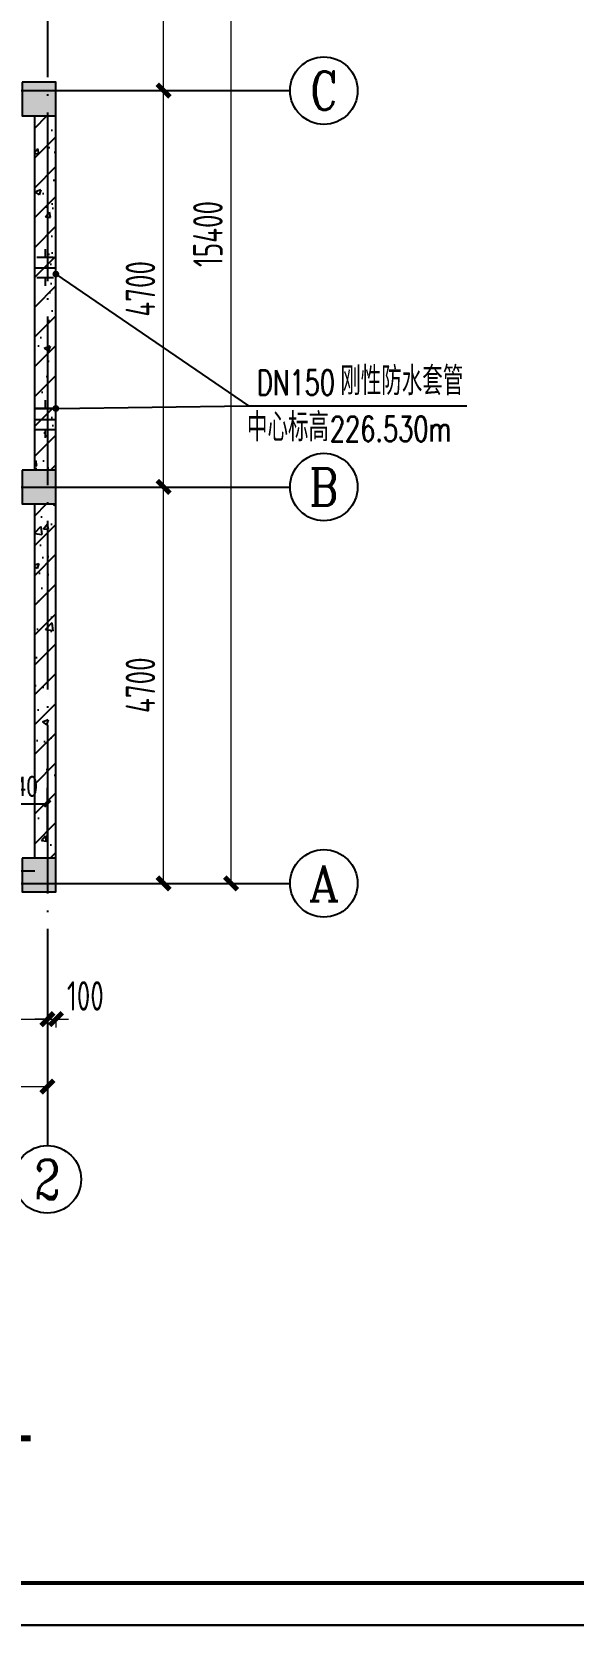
# Model space of a CAD drawing. Header units: millimetres. Extents: x 1742399 to 4898386, y 2481636 to 5226310.
# Drawn here: x 2058698 to 2065118, y 2586514 to 2605407 of the extents above; entities that cross this region are included whole.
import ezdxf
from ezdxf.enums import TextEntityAlignment as Align

# ---------------------------------------------------------------- set-up
doc = ezdxf.new("R2010")
doc.units = ezdxf.units.MM
doc.header["$LTSCALE"] = 1000
doc.linetypes.add('DASH', pattern=[0.35, 0.25, -0.1])
doc.linetypes.add('DOTE', pattern=[2.42, 2, -0.2, 0.02, -0.2])
for name, color, linetype in [('AXIS', 3, 'Continuous'), ('AXIS_TEXT', 7, 'Continuous'), ('COLUMN', 4, 'Continuous'), ('DIM_LEAD', 3, 'Continuous'), ('DIM_SYMB', 3, 'Continuous'), ('DOTE', 1, 'DOTE'), ('PUB_DIM', 3, 'Continuous'), ('PUB_HATCH', 8, 'Continuous'), ('PUB_TITLE', 4, 'Continuous'), ('WALL', 4, 'Continuous')]:
    doc.layers.add(name, color=color, linetype=linetype)
doc.layers.add('管', color=1, linetype='Continuous', lineweight=30)
doc.styles.add('_TCH_AXIS', font='COMPLEX', dxfattribs={"bigfont": 'GBCBIG'})
doc.styles.add('_TCH_DIM', font='SIMPLEX', dxfattribs={"bigfont": 'GBCBIG'})
doc.styles.add('_TCH_DIM_T3', font='SIMPLEX', dxfattribs={"width": 0.705882, "bigfont": 'GBCBIG'})
doc.styles.add('COMPLEX', font='COMPLEX')
doc.styles.add('TSSD_REIN_T3', font='tssdeng.shx', dxfattribs={"width": 0.7, "bigfont": 'hztxt.shx'})
doc.dimstyles.new('_TCH_ARCH&&100', dxfattribs={"dimtxt": 350, "dimasz": 150, "dimexe": 100, "dimexo": 200, "dimgap": 100, "dimtad": 1, "dimdec": 0, "dimzin": 0, "dimdsep": 46, "dimtxsty": 'TSSD_REIN_T3', "dimblk": 'ARCHTICK', "dimcen": 0.09, "dimclrt": 7, "dimazin": 2, "dimtfac": 1, "dimtdec": 0, "dimtix": 1, "dimtmove": 2, "dimatfit": 3, "dimfxl": 1, "dimfxlon": 1, "dimtolj": 1, "dimtzin": 0, "dimlwd": 18, "dimlwe": 18, "dimarcsym": 0})
doc.dimstyles.new('_TCH_ARCH&&75', dxfattribs={"dimtxt": 223.125, "dimasz": 75, "dimexe": 187.5, "dimexo": 225, "dimgap": 94.6875, "dimtad": 1, "dimdec": 0, "dimzin": 0, "dimdsep": 46, "dimtxsty": '_TCH_DIM_T3', "dimblk": 'ARCHTICK', "dimcen": 0.09, "dimclrt": 7, "dimazin": 2, "dimtfac": 1, "dimtdec": 0, "dimtix": 1, "dimtmove": 2, "dimatfit": 3, "dimfxl": 75, "dimtolj": 1, "dimtzin": 0, "dimarcsym": 0})
pattern_1 = [(45, (0, 0), (-176.776695, 176.776695), []), (50, (0, 0), (717.26018, -62.75213), [75, -825]), (355, (0, 0), (-138.75133, 752.19213), [60, -660]), (100.4514, (59.8, -5.2), (578.50938, 689.43954), [63.74019, -701.14211]), (46.1842, (0, 200), (1067.24105, -165.51901), [112.5, -1237.5]), (96.6356, (88.9, 186.2), (934.6627, 974.11787), [95.6103, -1051.713]), (351.1842, (0, 200), (934.66195, 974.1186), [90, -990]), (21, (100, 150), (596.90705, -402.61889), [75, -825]), (326, (100, 150), (243.31533, 725.15005), [60, -660]), (71.4514, (149.74, 116.45), (840.22263, 322.5305), [63.74019, -701.14211]), (37.5, (0, 0), (12.159855, 332.893854), [0, -652, 0, -670, 0, -662.5]), (7.5, (0, 0), (263.069537, 394.41171), [0, -382, 0, -637, 0, -252.5]), (327.5, (-223, 0), (533.822436, -22.554872), [0, -250, 0, -780, 0, -1035]), (317.5, (-323, 0), (583.18617, 100.10498), [0, -325, 0, -518, 0, -735])]

# ---------------------------------------------------------------- blocks, each defined once
blk = doc.blocks.new('HAYJZ A3')
blk.add_lwpolyline([(4975, -403417), (46975, -403417), (46975, -433117), (4975, -433117), (4975, -403417)])
at = {"const_width": 50}
blk.add_lwpolyline([(7475, -403917), (46475, -403917), (46475, -432617), (7475, -432617), (7475, -403917)], dxfattribs=at)
at = {"layer": 'PUB_TITLE'}
blk.add_lwpolyline([(4975, -433117), (46975, -433117), (46975, -403417), (4975, -403417)], close=True, dxfattribs=at)
blk = doc.blocks.new('_FZH')
blk.add_lwpolyline([(-0.5, -0.5), (0.5, -0.5), (0.5, 0.5), (-0.5, 0.5)], close=True)
at = {"layer": 'PUB_HATCH'}
blk.add_solid([(-0.5, -0.5), (0.5, -0.5), (-0.5, 0.5), (0.5, 0.5)], dxfattribs=at)
blk = doc.blocks.new('_AXISO')
blk.add_circle((0, 0), 0.5)
at = {"layer": 'AXIS_TEXT', "style": 'COMPLEX', "width": 1.041667}
blk.add_attdef('A', text='', height=0.56, dxfattribs=at).set_placement((-0.25, -0.28), (0.25, -0.28), align=Align.FIT)
blk = doc.blocks.new('_ArchTick')
at = {"color": 0, "linetype": 'ByBlock', "const_width": 0.4}
blk.add_lwpolyline([(-0.5, -0.5), (0.5, 0.5)], dxfattribs=at)
blk = doc.blocks.new('*D298')
at = {"layer": 'AXIS', "color": 0, "lineweight": 18, "transparency": 16777216}
for p, q in [((2061060, 2610710), (2061161, 2610710)), ((2061061, 2595310), (2061061, 2610710)), ((2061060, 2595310), (2061161, 2595310))]:
    blk.add_line(p, q, dxfattribs=at)
at = {"layer": 'Defpoints', "color": 0, "transparency": 16777216}
for p in [(2059883, 2610710), (2061061, 2610710), (2059883, 2595310)]:
    blk.add_point(p, dxfattribs=at)
at = {"layer": 'AXIS', "color": 0, "lineweight": 18, "transparency": 16777216, "xscale": 150, "yscale": 150, "zscale": 150}
for p, rotation in [((2061061, 2610710), 90), ((2061061, 2595310), 270)]:
    blk.add_blockref('_ArchTick', p, dxfattribs=dict(at, rotation=rotation))
at = {"layer": 'AXIS', "color": 7, "transparency": 16777216, "insert": (2060786, 2603010), "char_height": 350, "attachment_point": 5, "rotation": 90, "style": 'TSSD_REIN_T3'}
blk.add_mtext('\\A1;15400', dxfattribs=at)
blk = doc.blocks.new('*D299')
at = {"layer": 'AXIS', "color": 0, "lineweight": 18, "transparency": 16777216}
for p, q in [((2060260, 2610710), (2060361, 2610710)), ((2060261, 2604710), (2060261, 2610710)), ((2060260, 2604710), (2060361, 2604710))]:
    blk.add_line(p, q, dxfattribs=at)
at = {"layer": 'Defpoints', "color": 0, "transparency": 16777216}
for p in [(2059883, 2610710), (2060261, 2610710), (2059883, 2604710)]:
    blk.add_point(p, dxfattribs=at)
at = {"layer": 'AXIS', "color": 0, "lineweight": 18, "transparency": 16777216, "xscale": 150, "yscale": 150, "zscale": 150}
for p, rotation in [((2060261, 2610710), 90), ((2060261, 2604710), 270)]:
    blk.add_blockref('_ArchTick', p, dxfattribs=dict(at, rotation=rotation))
at = {"layer": 'AXIS', "color": 7, "transparency": 16777216, "insert": (2059986, 2607710), "char_height": 350, "attachment_point": 5, "rotation": 90, "style": 'TSSD_REIN_T3'}
blk.add_mtext('\\A1;6000', dxfattribs=at)
blk = doc.blocks.new('*D300')
at = {"layer": 'AXIS', "color": 0, "lineweight": 18, "transparency": 16777216}
for p, q in [((2060260, 2604710), (2060361, 2604710)), ((2060261, 2600010), (2060261, 2604710)), ((2060260, 2600010), (2060361, 2600010))]:
    blk.add_line(p, q, dxfattribs=at)
at = {"layer": 'Defpoints', "color": 0, "transparency": 16777216}
for p in [(2059883, 2604710), (2060261, 2604710), (2059883, 2600010)]:
    blk.add_point(p, dxfattribs=at)
at = {"layer": 'AXIS', "color": 0, "lineweight": 18, "transparency": 16777216, "xscale": 150, "yscale": 150, "zscale": 150}
for p, rotation in [((2060261, 2604710), 90), ((2060261, 2600010), 270)]:
    blk.add_blockref('_ArchTick', p, dxfattribs=dict(at, rotation=rotation))
at = {"layer": 'AXIS', "color": 7, "transparency": 16777216, "insert": (2059986, 2602360), "char_height": 350, "attachment_point": 5, "rotation": 90, "style": 'TSSD_REIN_T3'}
blk.add_mtext('\\A1;4700', dxfattribs=at)
blk = doc.blocks.new('*D301')
at = {"layer": 'AXIS', "color": 0, "lineweight": 18, "transparency": 16777216}
for p, q in [((2060260, 2600010), (2060361, 2600010)), ((2060261, 2595310), (2060261, 2600010)), ((2060260, 2595310), (2060361, 2595310))]:
    blk.add_line(p, q, dxfattribs=at)
at = {"layer": 'Defpoints', "color": 0, "transparency": 16777216}
for p in [(2059883, 2600010), (2060261, 2600010), (2059883, 2595310)]:
    blk.add_point(p, dxfattribs=at)
at = {"layer": 'AXIS', "color": 0, "lineweight": 18, "transparency": 16777216, "xscale": 150, "yscale": 150, "zscale": 150}
for p, rotation in [((2060261, 2600010), 90), ((2060261, 2595310), 270)]:
    blk.add_blockref('_ArchTick', p, dxfattribs=dict(at, rotation=rotation))
at = {"layer": 'AXIS', "color": 7, "transparency": 16777216, "insert": (2059986, 2597660), "char_height": 350, "attachment_point": 5, "rotation": 90, "style": 'TSSD_REIN_T3'}
blk.add_mtext('\\A1;4700', dxfattribs=at)
blk = doc.blocks.new('*D303')
at = {"layer": 'AXIS', "color": 0, "lineweight": 18, "transparency": 16777216}
for p, q in [((2052083, 2592901), (2052083, 2592800)), ((2052083, 2592900), (2058883, 2592900)), ((2058883, 2592901), (2058883, 2592800))]:
    blk.add_line(p, q, dxfattribs=at)
at = {"layer": 'Defpoints', "color": 0, "transparency": 16777216}
for p in [(2052083, 2594310), (2058883, 2594310), (2058883, 2592900)]:
    blk.add_point(p, dxfattribs=at)
at = {"layer": 'AXIS', "color": 0, "lineweight": 18, "transparency": 16777216, "xscale": 150, "yscale": 150, "zscale": 150, "rotation": 180}
blk.add_blockref('_ArchTick', (2052083, 2592900), dxfattribs=at)
at = {"layer": 'AXIS', "color": 0, "lineweight": 18, "transparency": 16777216, "xscale": 150, "yscale": 150, "zscale": 150}
blk.add_blockref('_ArchTick', (2058883, 2592900), dxfattribs=at)
at = {"layer": 'AXIS', "color": 7, "transparency": 16777216, "insert": (2055483, 2593175), "char_height": 350, "attachment_point": 5, "style": 'TSSD_REIN_T3'}
blk.add_mtext('\\A1;6800', dxfattribs=at)
blk = doc.blocks.new('*D305')
at = {"layer": 'AXIS', "color": 0, "lineweight": 18, "transparency": 16777216}
for p, q in [((2052083, 2593701), (2052083, 2593600)), ((2052083, 2593700), (2058883, 2593700)), ((2058883, 2593701), (2058883, 2593600))]:
    blk.add_line(p, q, dxfattribs=at)
at = {"layer": 'Defpoints', "color": 0, "transparency": 16777216}
for p in [(2052083, 2594310), (2058883, 2594310), (2058883, 2593700)]:
    blk.add_point(p, dxfattribs=at)
at = {"layer": 'AXIS', "color": 0, "lineweight": 18, "transparency": 16777216, "xscale": 150, "yscale": 150, "zscale": 150, "rotation": 180}
blk.add_blockref('_ArchTick', (2052083, 2593700), dxfattribs=at)
at = {"layer": 'AXIS', "color": 0, "lineweight": 18, "transparency": 16777216, "xscale": 150, "yscale": 150, "zscale": 150}
blk.add_blockref('_ArchTick', (2058883, 2593700), dxfattribs=at)
at = {"layer": 'AXIS', "color": 7, "transparency": 16777216, "insert": (2055483, 2593975), "char_height": 350, "attachment_point": 5, "style": 'TSSD_REIN_T3'}
blk.add_mtext('\\A1;6800', dxfattribs=at)
blk = doc.blocks.new('*D306')
at = {"layer": 'AXIS', "color": 0, "lineweight": 18, "transparency": 16777216}
for p, q in [((2058883, 2593700), (2058733, 2593700)), ((2058883, 2593701), (2058883, 2593600)), ((2058883, 2593700), (2058983, 2593700)), ((2058983, 2593701), (2058983, 2593600)), ((2058983, 2593700), (2059133, 2593700))]:
    blk.add_line(p, q, dxfattribs=at)
at = {"layer": 'Defpoints', "color": 0, "transparency": 16777216}
for p in [(2058883, 2594310), (2058983, 2594310), (2058983, 2593700)]:
    blk.add_point(p, dxfattribs=at)
at = {"layer": 'AXIS', "color": 0, "lineweight": 18, "transparency": 16777216, "xscale": 150, "yscale": 150, "zscale": 150}
blk.add_blockref('_ArchTick', (2058883, 2593700), dxfattribs=at)
at = {"layer": 'AXIS', "color": 0, "lineweight": 18, "transparency": 16777216, "xscale": 150, "yscale": 150, "zscale": 150, "rotation": 180}
blk.add_blockref('_ArchTick', (2058983, 2593700), dxfattribs=at)
at = {"layer": 'AXIS', "color": 7, "transparency": 16777216, "insert": (2059333, 2593975), "char_height": 350, "attachment_point": 5, "style": 'TSSD_REIN_T3'}
blk.add_mtext('\\A1;100', dxfattribs=at)
blk = doc.blocks.new('*D396')
at = {"layer": 'Defpoints', "color": 0, "transparency": 16777216}
for p in [(2058883, 2596255), (2058249, 2595610), (2058883, 2595610)]:
    blk.add_point(p, dxfattribs=at)
at = {"layer": 'PUB_DIM', "color": 0, "lineweight": -2, "transparency": 16777216}
for p, q in [((2058249, 2595835), (2058249, 2596443)), ((2058883, 2595835), (2058883, 2596443)), ((2058249, 2596255), (2058883, 2596255))]:
    blk.add_line(p, q, dxfattribs=at)
at = {"layer": 'PUB_DIM', "color": 0, "lineweight": -2, "transparency": 16777216, "xscale": 75, "yscale": 75, "zscale": 75, "rotation": 180}
blk.add_blockref('_ArchTick', (2058249, 2596255), dxfattribs=at)
at = {"layer": 'PUB_DIM', "color": 0, "lineweight": -2, "transparency": 16777216, "xscale": 75, "yscale": 75, "zscale": 75}
blk.add_blockref('_ArchTick', (2058883, 2596255), dxfattribs=at)
at = {"layer": 'PUB_DIM', "color": 7, "transparency": 16777216, "insert": (2058566, 2596461), "char_height": 223.1, "attachment_point": 5, "style": '_TCH_DIM_T3'}
blk.add_mtext('\\A1;640', dxfattribs=at)

msp = doc.modelspace()

# ---------------------------------------------------------------- hatches: boundary and pattern name
at = {"layer": 'PUB_HATCH'}
h = msp.add_hatch(dxfattribs=at)
h.set_pattern_fill('钢筋混凝土', color=256, scale=100, style=0)
h.set_pattern_definition(pattern_1)
h.paths.add_polyline_path([(2058982.9, 2604410), (2058732.9, 2604410), (2058732.9, 2600210), (2058982.9, 2600210)])
h = msp.add_hatch(dxfattribs=at)
h.set_pattern_fill('钢筋混凝土', color=256, scale=100, style=0)
h.set_pattern_definition(pattern_1)
h.paths.add_polyline_path([(2058982.9, 2599810), (2058732.9, 2599810), (2058732.9, 2595610), (2058982.9, 2595610)])

# ---------------------------------------------------------------- linework, layer by layer
at = {"layer": 'AXIS'}
for p, q in [((2059882.9, 2604710), (2061761.4, 2604710)), ((2059882.9, 2600010), (2061761.4, 2600010)), ((2059882.9, 2595310), (2061761.4, 2595310)), ((2058882.9, 2594310), (2058882.9, 2592200.2))]:
    msp.add_line(p, q, dxfattribs=at)
at = {"layer": 'DIM_LEAD'}
for p, q in [((2058982.9, 2602535), (2061266.2, 2600971.9)), ((2058982.9, 2600940.8), (2061266.2, 2600971.9)), ((2061266.2, 2600971.9), (2063857.7, 2600971.9))]:
    msp.add_line(p, q, dxfattribs=at)
at = {"layer": 'DIM_LEAD', "const_width": 40}
for points in [[(2058966.4, 2602546.3, 1), (2058999.4, 2602523.7, 1)], [(2058962.9, 2600940.6, 1), (2059002.9, 2600941.1, 1)]]:
    msp.add_lwpolyline(points, format="xyb", close=True, dxfattribs=at)
at = {"layer": 'DIM_SYMB', "const_width": 70}
msp.add_lwpolyline([(2051523, 2588730.8), (2058684.2, 2588730.8)], dxfattribs=at)
at = {"layer": 'DOTE'}
for p, q in [((2058882.9, 2611710), (2058882.9, 2594310)), ((2051082.9, 2604710), (2059882.9, 2604710)), ((2058732.9, 2602610), (2058982.9, 2602610)), ((2058732.9, 2600810), (2058982.9, 2600810)), ((2051082.9, 2600010), (2059882.9, 2600010)), ((2051082.9, 2595310), (2059882.9, 2595310))]:
    msp.add_line(p, q, dxfattribs=at)
at = {"layer": 'WALL'}
for p, q in [((2058732.9, 2600210), (2058732.9, 2604410)), ((2058982.9, 2600210), (2058982.9, 2604410)), ((2058732.9, 2595610), (2058732.9, 2599810)), ((2058982.9, 2595610), (2058982.9, 2599810))]:
    msp.add_line(p, q, dxfattribs=at)
for points in [[(2058732.9, 2600210), (2058732.9, 2604410)], [(2052382.9, 2595460), (2058732.9, 2595460)]]:
    msp.add_lwpolyline(points, dxfattribs=at)
at = {"layer": 'WALL', "linetype": 'DASH', "ltscale": 100}
msp.add_lwpolyline([(2058732.9, 2595610), (2058732.9, 2599810)], dxfattribs=at)
at = {"layer": '管', "lineweight": 50, "const_width": 25}
for points in [[(2058856.9, 2602734.2), (2058856.9, 2602834.2)], [(2058756.9, 2602734.2), (2058956.9, 2602734.2)], [(2058756.9, 2602492.2), (2058956.9, 2602492.2)], [(2058856.9, 2602492.2), (2058856.9, 2602392.2)], [(2058732.9, 2600940.8), (2058982.9, 2600940.8)], [(2058856.9, 2600940.8), (2058856.9, 2601040.8)], [(2058732.9, 2600690.8), (2058982.9, 2600690.8)], [(2058856.9, 2600690.8), (2058856.9, 2600590.8)]]:
    msp.add_lwpolyline(points, dxfattribs=at)

# ---------------------------------------------------------------- block references
msp.add_blockref('HAYJZ A3', (2028308.5, 3019631.2))
at = {"layer": 'AXIS'}
ref = msp.add_blockref('_AXISO', (2062161.4, 2604710), dxfattribs=dict(at, xscale=800, yscale=800, zscale=800))
ref.add_attrib('A', 'C', dxfattribs={"layer": 'AXIS_TEXT', "height": 455.7, "style": '_TCH_AXIS'}).set_placement((2061998.6, 2604482.2), (2062324.1, 2604482.2), align=Align.FIT)
ref = msp.add_blockref('_AXISO', (2062161.4, 2600010), dxfattribs=dict(at, xscale=800, yscale=800, zscale=800))
ref.add_attrib('A', 'B', dxfattribs={"layer": 'AXIS_TEXT', "height": 435.3, "style": '_TCH_AXIS'}).set_placement((2061985.2, 2599792.4), (2062337.5, 2599792.4), align=Align.FIT)
ref = msp.add_blockref('_AXISO', (2062161.4, 2595310), dxfattribs=dict(at, xscale=800, yscale=800, zscale=800))
ref.add_attrib('A', 'A', dxfattribs={"layer": 'AXIS_TEXT', "height": 425.2, "style": '_TCH_AXIS'}).set_placement((2061979.1, 2595097.4), (2062343.6, 2595097.4), align=Align.FIT)
ref = msp.add_blockref('_AXISO', (2058882.9, 2591800.2), dxfattribs=dict(at, xscale=800, yscale=800, zscale=800))
ref.add_attrib('A', '2', dxfattribs={"layer": 'AXIS_TEXT', "height": 465.9, "style": '_TCH_AXIS'}).set_placement((2058727.6, 2591567.3), (2059038.3, 2591567.3), align=Align.FIT)
at = {"layer": 'COLUMN', "xscale": 400, "yscale": 400, "zscale": 400, "rotation": 270}
for p in [(2058782.9, 2604610), (2058782.9, 2600010), (2058782.9, 2595410)]:
    msp.add_blockref('_FZH', p, dxfattribs=at)

# ---------------------------------------------------------------- texts
at = {"layer": 'DIM_LEAD', "color": 7, "style": '_TCH_DIM', "width": 0.705882}
for s, p in [('DN150', (2061366.5, 2601099.2)), ('226.530m', (2062232.7, 2600550.4))]:
    msp.add_text(s, height=297.5, dxfattribs=at).set_placement(p)
at = {"layer": 'DIM_LEAD', "color": 7, "style": '_TCH_DIM'}
for s, p in [('刚性防水套管', (2062356.5, 2601099.2)), ('中心标高', (2061249.8, 2600550.4))]:
    msp.add_text(s, height=337.59, dxfattribs=at).set_placement(p)

# ---------------------------------------------------------------- dimensions: what is measured, and where the dimension line sits
at = {"layer": 'AXIS'}
for p1, p2, distance, picture, middle in [((2059882.9, 2604710), (2059882.9, 2610710), -378.4, '*D299', (2059986.4, 2607710)), ((2059882.9, 2595310), (2059882.9, 2610710), -1178.4, '*D298', (2060786.4, 2603010)), ((2059882.9, 2600010), (2059882.9, 2604710), -378.4, '*D300', (2059986.4, 2602360)), ((2059882.9, 2595310), (2059882.9, 2600010), -378.4, '*D301', (2059986.4, 2597660)), ((2052082.9, 2594310), (2058882.9, 2594310), -1409.8, '*D303', (2055482.9, 2593175.2)), ((2052082.9, 2594310), (2058882.9, 2594310), -609.8, '*D305', (2055482.9, 2593975.2))]:
    dim = msp.add_aligned_dim(p1=p1, p2=p2, distance=distance, dimstyle='_TCH_ARCH&&100', dxfattribs=at)
    dim.commit()
    dim.dimension.update_dxf_attribs({"geometry": picture, "text_midpoint": middle})
dim = msp.add_linear_dim(base=(2058982.9, 2593700.2), p1=(2058882.9, 2594310), p2=(2058982.9, 2594310), angle=0, dimstyle='_TCH_ARCH&&100', dxfattribs=at)
dim.commit()
dim.dimension.update_dxf_attribs({"geometry": '*D306', "text_midpoint": (2059332.9, 2593975.2), "dimtype": 161})
at = {"layer": 'PUB_DIM'}
dim = msp.add_aligned_dim(p1=(2058248.8, 2595610), p2=(2058882.9, 2595610), distance=645, text='640', dimstyle='_TCH_ARCH&&75', dxfattribs=at)
dim.commit()
dim.dimension.update_dxf_attribs({"geometry": '*D396', "text_midpoint": (2058565.9, 2596461.3)})

doc.saveas('drawing.dxf')
